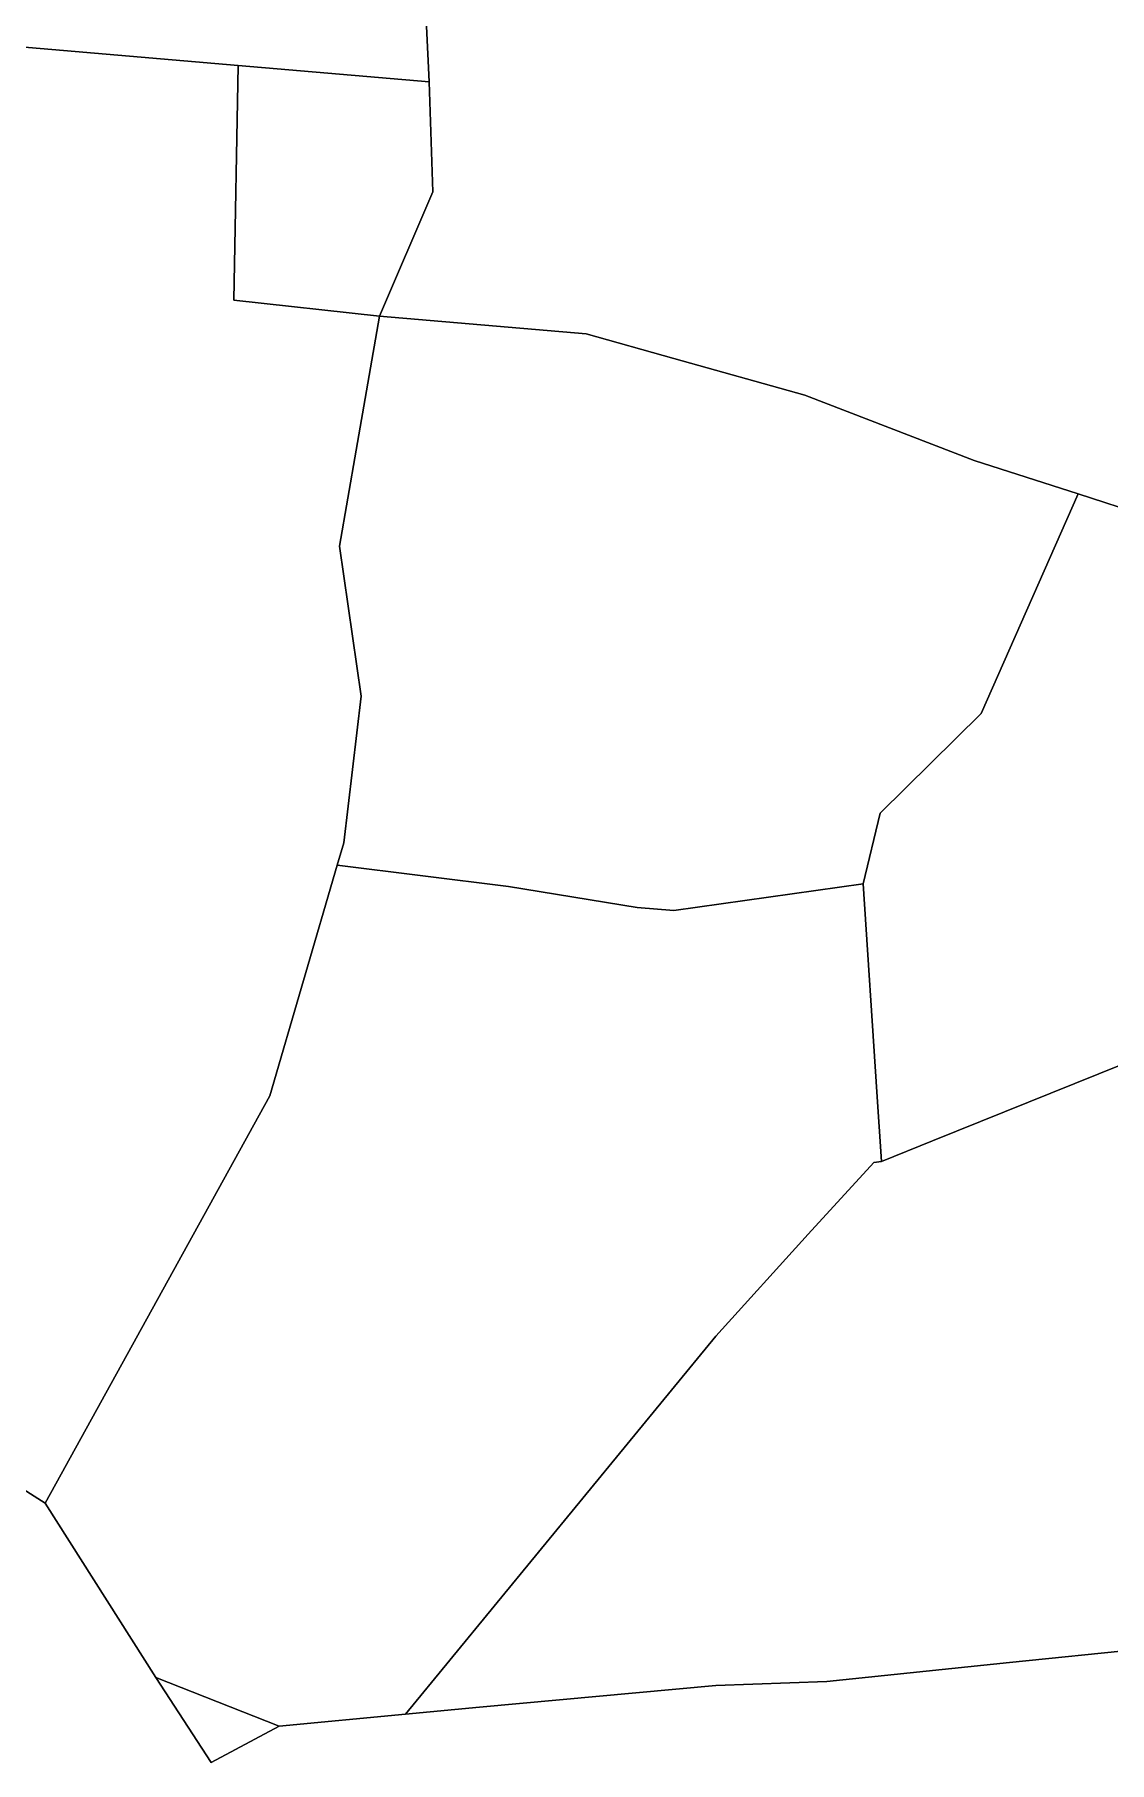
# Model space of a CAD drawing. Extents: x -85.11 to -76.23, y 42.63 to 48.9.
# Drawn here: x -83.664 to -82.209, y 44.328 to 46.668 of the extents above; entities that cross this region are included whole.
import ezdxf

# ---------------------------------------------------------------- set-up
doc = ezdxf.new("R2010")
doc.units = 0
doc.header["$MEASUREMENT"] = 0
doc.layers.add('GEO_', color=7, linetype='Continuous')

msp = doc.modelspace()

# ---------------------------------------------------------------- linework, layer by layer
at = {"layer": 'GEO_', "color": 7, "true_color": 0xffffff}
for p, q in [((-83.1338, 46.6791), (-83.1302, 46.6038)), ((-83.1338, 46.6791), (-83.1302, 46.6038)), ((-83.1338, 46.6791), (-83.1302, 46.6038)), ((-83.1302, 46.6038), (-83.1338, 46.6791)), ((-83.1302, 46.6038), (-83.1338, 46.6791)), ((-83.1302, 46.6038), (-83.1338, 46.6791)), ((-83.1302, 46.6038), (-83.1338, 46.6791)), ((-83.1338, 46.6791), (-83.1302, 46.6038)), ((-83.1302, 46.6038), (-83.1338, 46.6791)), ((-83.1302, 46.6038), (-83.1338, 46.6791)), ((-83.1302, 46.6038), (-83.1338, 46.6791)), ((-83.1338, 46.6791), (-83.1302, 46.6038)), ((-83.7451, 46.6567), (-83.3885, 46.6259)), ((-83.3885, 46.6259), (-83.7451, 46.6567)), ((-83.7451, 46.6567), (-83.3885, 46.6259)), ((-83.3885, 46.6259), (-83.7451, 46.6567)), ((-83.3885, 46.6259), (-83.7451, 46.6567)), ((-83.3885, 46.6259), (-83.7451, 46.6567)), ((-83.3885, 46.6259), (-83.7451, 46.6567)), ((-83.7451, 46.6567), (-83.3885, 46.6259)), ((-83.3885, 46.6259), (-83.3945, 46.3083)), ((-83.3885, 46.6259), (-83.3945, 46.3083)), ((-83.3885, 46.6259), (-83.3945, 46.3083)), ((-83.3945, 46.3083), (-83.3885, 46.6259)), ((-83.3945, 46.3083), (-83.3885, 46.6259)), ((-83.3945, 46.3083), (-83.3885, 46.6259)), ((-83.3945, 46.3083), (-83.3885, 46.6259)), ((-83.3885, 46.6259), (-83.3945, 46.3083)), ((-83.3885, 46.6259), (-83.1302, 46.6038)), ((-83.3885, 46.6259), (-83.1302, 46.6038)), ((-83.3885, 46.6259), (-83.3885, 46.6259)), ((-83.3885, 46.6259), (-83.1302, 46.6038)), ((-83.1302, 46.6038), (-83.3885, 46.6259)), ((-83.3885, 46.6259), (-83.3885, 46.6259)), ((-83.1302, 46.6038), (-83.3885, 46.6259)), ((-83.1302, 46.6038), (-83.3885, 46.6259)), ((-83.1302, 46.6038), (-83.3885, 46.6259)), ((-83.3885, 46.6259), (-83.3885, 46.6259)), ((-83.3885, 46.6259), (-83.1302, 46.6038)), ((-83.3885, 46.6259), (-83.1302, 46.6038)), ((-83.3885, 46.6259), (-83.1302, 46.6038)), ((-83.3885, 46.6259), (-83.3885, 46.6259)), ((-83.3885, 46.6259), (-83.1302, 46.6038)), ((-83.1302, 46.6038), (-83.3885, 46.6259)), ((-83.1302, 46.6038), (-83.1253, 46.4548)), ((-83.1302, 46.6038), (-83.1253, 46.4548)), ((-83.1302, 46.6038), (-83.1302, 46.6038)), ((-83.1302, 46.6038), (-83.1253, 46.4548)), ((-83.1253, 46.4548), (-83.1302, 46.6038)), ((-83.1302, 46.6038), (-83.1302, 46.6038)), ((-83.1253, 46.4548), (-83.1302, 46.6038)), ((-83.1253, 46.4548), (-83.1302, 46.6038)), ((-83.1253, 46.4548), (-83.1302, 46.6038)), ((-83.1302, 46.6038), (-83.1302, 46.6038)), ((-83.1302, 46.6038), (-83.1253, 46.4548)), ((-83.1302, 46.6038), (-83.1302, 46.6038)), ((-83.1253, 46.4548), (-83.1975, 46.2867)), ((-83.1253, 46.4548), (-83.1975, 46.2867)), ((-83.1253, 46.4548), (-83.1975, 46.2867)), ((-83.1975, 46.2867), (-83.1253, 46.4548)), ((-83.1975, 46.2867), (-83.1253, 46.4548)), ((-83.1975, 46.2867), (-83.1253, 46.4548)), ((-83.1975, 46.2867), (-83.1253, 46.4548)), ((-83.1253, 46.4548), (-83.1975, 46.2867)), ((-83.1253, 46.4548), (-83.1253, 46.4548)), ((-83.1253, 46.4548), (-83.1253, 46.4548)), ((-83.3945, 46.3083), (-83.1975, 46.2867)), ((-83.3945, 46.3083), (-83.1975, 46.2867)), ((-83.3945, 46.3083), (-83.3945, 46.3083)), ((-83.3945, 46.3083), (-83.1975, 46.2867)), ((-83.1975, 46.2867), (-83.3945, 46.3083)), ((-83.1975, 46.2867), (-83.3945, 46.3083)), ((-83.1975, 46.2867), (-83.3945, 46.3083)), ((-83.1975, 46.2867), (-83.3945, 46.3083)), ((-83.3945, 46.3083), (-83.3945, 46.3083)), ((-83.3945, 46.3083), (-83.1975, 46.2867)), ((-83.1975, 46.2867), (-83.2289, 46.105)), ((-83.1975, 46.2867), (-83.2289, 46.105)), ((-83.1975, 46.2867), (-83.2289, 46.105)), ((-83.2289, 46.105), (-83.1975, 46.2867)), ((-83.1975, 46.2867), (-83.2289, 46.105)), ((-83.1975, 46.2867), (-83.2289, 46.105)), ((-83.1975, 46.2867), (-83.2289, 46.105)), ((-83.2289, 46.105), (-83.1975, 46.2867)), ((-83.2289, 46.105), (-83.1975, 46.2867)), ((-83.2289, 46.105), (-83.1975, 46.2867)), ((-83.2289, 46.105), (-83.1975, 46.2867)), ((-83.1975, 46.2867), (-83.2289, 46.105)), ((-83.2289, 46.105), (-83.1975, 46.2867)), ((-83.2289, 46.105), (-83.1975, 46.2867)), ((-83.2289, 46.105), (-83.1975, 46.2867)), ((-83.1975, 46.2867), (-83.2289, 46.105)), ((-83.1975, 46.2867), (-83.1975, 46.2867)), ((-83.1975, 46.2867), (-83.1975, 46.2867)), ((-83.1975, 46.2867), (-82.9175, 46.2626)), ((-82.9175, 46.2626), (-83.1975, 46.2867)), ((-83.1975, 46.2867), (-83.1975, 46.2867)), ((-83.1975, 46.2867), (-82.9175, 46.2626)), ((-82.9175, 46.2626), (-83.1975, 46.2867)), ((-83.1975, 46.2867), (-83.1975, 46.2867)), ((-82.9175, 46.2626), (-83.1975, 46.2867)), ((-82.9175, 46.2626), (-83.1975, 46.2867)), ((-82.9175, 46.2626), (-83.1975, 46.2867)), ((-83.1975, 46.2867), (-83.1975, 46.2867)), ((-83.1975, 46.2867), (-82.9175, 46.2626)), ((-82.9175, 46.2626), (-83.1975, 46.2867)), ((-82.9175, 46.2626), (-83.1975, 46.2867)), ((-82.9175, 46.2626), (-83.1975, 46.2867)), ((-83.1975, 46.2867), (-83.1975, 46.2867)), ((-83.1975, 46.2867), (-82.9175, 46.2626)), ((-82.9175, 46.2626), (-82.7986, 46.2292)), ((-82.9175, 46.2626), (-82.7986, 46.2292)), ((-82.9175, 46.2626), (-82.9175, 46.2626)), ((-82.9175, 46.2626), (-82.7986, 46.2292)), ((-82.7986, 46.2292), (-82.9175, 46.2626)), ((-82.9175, 46.2626), (-82.7986, 46.2292)), ((-82.9175, 46.2626), (-82.7986, 46.2292)), ((-82.9175, 46.2626), (-82.9175, 46.2626)), ((-82.9175, 46.2626), (-82.7986, 46.2292)), ((-82.7986, 46.2292), (-82.9175, 46.2626)), ((-82.7986, 46.2292), (-82.9175, 46.2626)), ((-82.7986, 46.2292), (-82.9175, 46.2626)), ((-82.7986, 46.2292), (-82.9175, 46.2626)), ((-82.9175, 46.2626), (-82.9175, 46.2626)), ((-82.9175, 46.2626), (-82.7986, 46.2292)), ((-82.7986, 46.2292), (-82.9175, 46.2626)), ((-82.7986, 46.2292), (-82.9175, 46.2626)), ((-82.7986, 46.2292), (-82.9175, 46.2626)), ((-82.9175, 46.2626), (-82.9175, 46.2626)), ((-82.9175, 46.2626), (-82.7986, 46.2292)), ((-82.7986, 46.2292), (-82.6214, 46.1798)), ((-82.7986, 46.2292), (-82.6214, 46.1798)), ((-82.7986, 46.2292), (-82.7986, 46.2292)), ((-82.7986, 46.2292), (-82.6214, 46.1798)), ((-82.6214, 46.1798), (-82.7986, 46.2292)), ((-82.7986, 46.2292), (-82.6214, 46.1798)), ((-82.7986, 46.2292), (-82.6214, 46.1798)), ((-82.7986, 46.2292), (-82.7986, 46.2292)), ((-82.7986, 46.2292), (-82.6214, 46.1798)), ((-82.6214, 46.1798), (-82.7986, 46.2292)), ((-82.6214, 46.1798), (-82.7986, 46.2292)), ((-82.6214, 46.1798), (-82.7986, 46.2292)), ((-82.6214, 46.1798), (-82.7986, 46.2292)), ((-82.7986, 46.2292), (-82.7986, 46.2292)), ((-82.7986, 46.2292), (-82.6214, 46.1798)), ((-82.6214, 46.1798), (-82.7986, 46.2292)), ((-82.6214, 46.1798), (-82.7986, 46.2292)), ((-82.6214, 46.1798), (-82.7986, 46.2292)), ((-82.7986, 46.2292), (-82.7986, 46.2292)), ((-82.7986, 46.2292), (-82.6214, 46.1798)), ((-82.6214, 46.1798), (-82.392, 46.0913)), ((-82.392, 46.0913), (-82.6214, 46.1798)), ((-82.6214, 46.1798), (-82.6214, 46.1798)), ((-82.6214, 46.1798), (-82.392, 46.0913)), ((-82.392, 46.0913), (-82.6214, 46.1798)), ((-82.6214, 46.1798), (-82.6214, 46.1798)), ((-82.6214, 46.1798), (-82.392, 46.0913)), ((-82.6214, 46.1798), (-82.392, 46.0913)), ((-82.6214, 46.1798), (-82.6214, 46.1798)), ((-82.6214, 46.1798), (-82.392, 46.0913)), ((-82.392, 46.0913), (-82.6214, 46.1798)), ((-82.6214, 46.1798), (-82.392, 46.0913)), ((-82.6214, 46.1798), (-82.392, 46.0913)), ((-82.6214, 46.1798), (-82.6214, 46.1798)), ((-82.6214, 46.1798), (-82.392, 46.0913)), ((-82.392, 46.0913), (-82.6214, 46.1798)), ((-82.392, 46.0913), (-82.6214, 46.1798)), ((-82.392, 46.0913), (-82.6214, 46.1798)), ((-82.392, 46.0913), (-82.6214, 46.1798)), ((-82.6214, 46.1798), (-82.6214, 46.1798)), ((-82.6214, 46.1798), (-82.392, 46.0913)), ((-82.392, 46.0913), (-82.6214, 46.1798)), ((-82.392, 46.0913), (-82.6214, 46.1798)), ((-82.392, 46.0913), (-82.6214, 46.1798)), ((-82.6214, 46.1798), (-82.6214, 46.1798)), ((-82.6214, 46.1798), (-82.392, 46.0913)), ((-82.392, 46.0913), (-82.6214, 46.1798)), ((-82.392, 46.0913), (-82.6214, 46.1798)), ((-82.392, 46.0913), (-82.6214, 46.1798)), ((-82.6214, 46.1798), (-82.6214, 46.1798)), ((-82.6214, 46.1798), (-82.392, 46.0913)), ((-82.392, 46.0913), (-82.6214, 46.1798)), ((-82.392, 46.0913), (-82.6214, 46.1798)), ((-82.392, 46.0913), (-82.6214, 46.1798)), ((-82.6214, 46.1798), (-82.6214, 46.1798)), ((-82.6214, 46.1798), (-82.392, 46.0913)), ((-82.392, 46.0913), (-82.6214, 46.1798)), ((-82.392, 46.0913), (-82.6214, 46.1798)), ((-82.392, 46.0913), (-82.6214, 46.1798)), ((-82.6214, 46.1798), (-82.6214, 46.1798)), ((-82.6214, 46.1798), (-82.392, 46.0913)), ((-83.2289, 46.105), (-83.2513, 45.9753)), ((-83.2289, 46.105), (-83.2513, 45.9753)), ((-83.2289, 46.105), (-83.2513, 45.9753)), ((-83.2513, 45.9753), (-83.2289, 46.105)), ((-83.2289, 46.105), (-83.2513, 45.9753)), ((-83.2289, 46.105), (-83.2513, 45.9753)), ((-83.2289, 46.105), (-83.2513, 45.9753)), ((-83.2513, 45.9753), (-83.2289, 46.105)), ((-83.2513, 45.9753), (-83.2289, 46.105)), ((-83.2513, 45.9753), (-83.2289, 46.105)), ((-83.2513, 45.9753), (-83.2289, 46.105)), ((-83.2289, 46.105), (-83.2513, 45.9753)), ((-83.2513, 45.9753), (-83.2289, 46.105)), ((-83.2513, 45.9753), (-83.2289, 46.105)), ((-83.2513, 45.9753), (-83.2289, 46.105)), ((-83.2289, 46.105), (-83.2513, 45.9753)), ((-83.2289, 46.105), (-83.2289, 46.105)), ((-83.2289, 46.105), (-83.2289, 46.105)), ((-83.2289, 46.105), (-83.2289, 46.105)), ((-83.2289, 46.105), (-83.2289, 46.105)), ((-82.392, 46.0913), (-82.2512, 46.0459)), ((-82.392, 46.0913), (-82.2512, 46.0459)), ((-82.392, 46.0913), (-82.392, 46.0913)), ((-82.392, 46.0913), (-82.2512, 46.0459)), ((-82.2512, 46.0459), (-82.392, 46.0913)), ((-82.392, 46.0913), (-82.2512, 46.0459)), ((-82.392, 46.0913), (-82.2512, 46.0459)), ((-82.392, 46.0913), (-82.392, 46.0913)), ((-82.392, 46.0913), (-82.2512, 46.0459)), ((-82.2512, 46.0459), (-82.392, 46.0913)), ((-82.392, 46.0913), (-82.2512, 46.0459)), ((-82.392, 46.0913), (-82.2512, 46.0459)), ((-82.392, 46.0913), (-82.392, 46.0913)), ((-82.392, 46.0913), (-82.2512, 46.0459)), ((-82.2512, 46.0459), (-82.392, 46.0913)), ((-82.392, 46.0913), (-82.2512, 46.0459)), ((-82.392, 46.0913), (-82.2512, 46.0459)), ((-82.392, 46.0913), (-82.392, 46.0913)), ((-82.392, 46.0913), (-82.2512, 46.0459)), ((-82.2512, 46.0459), (-82.392, 46.0913)), ((-82.2512, 46.0459), (-82.392, 46.0913)), ((-82.2512, 46.0459), (-82.392, 46.0913)), ((-82.2512, 46.0459), (-82.392, 46.0913)), ((-82.392, 46.0913), (-82.392, 46.0913)), ((-82.392, 46.0913), (-82.2512, 46.0459)), ((-82.2512, 46.0459), (-82.392, 46.0913)), ((-82.2512, 46.0459), (-82.392, 46.0913)), ((-82.2512, 46.0459), (-82.392, 46.0913)), ((-82.392, 46.0913), (-82.392, 46.0913)), ((-82.392, 46.0913), (-82.2512, 46.0459)), ((-82.2512, 46.0459), (-82.392, 46.0913)), ((-82.2512, 46.0459), (-82.392, 46.0913)), ((-82.2512, 46.0459), (-82.392, 46.0913)), ((-82.392, 46.0913), (-82.392, 46.0913)), ((-82.392, 46.0913), (-82.2512, 46.0459)), ((-82.2512, 46.0459), (-82.392, 46.0913)), ((-82.2512, 46.0459), (-82.392, 46.0913)), ((-82.2512, 46.0459), (-82.392, 46.0913)), ((-82.392, 46.0913), (-82.392, 46.0913)), ((-82.392, 46.0913), (-82.2512, 46.0459)), ((-82.2512, 46.0459), (-82.392, 46.0913)), ((-82.2512, 46.0459), (-82.392, 46.0913)), ((-82.2512, 46.0459), (-82.392, 46.0913)), ((-82.392, 46.0913), (-82.392, 46.0913)), ((-82.392, 46.0913), (-82.2512, 46.0459)), ((-82.2512, 46.0459), (-82.3827, 45.7487)), ((-82.2512, 46.0459), (-82.3827, 45.7487)), ((-82.2512, 46.0459), (-82.3827, 45.7487)), ((-82.3827, 45.7487), (-82.2512, 46.0459)), ((-82.2512, 46.0459), (-82.2512, 46.0459)), ((-82.2512, 46.0459), (-82.1596, 46.0161)), ((-82.2512, 46.0459), (-82.1596, 46.0161)), ((-82.2512, 46.0459), (-82.2512, 46.0459)), ((-82.2512, 46.0459), (-82.1596, 46.0161)), ((-82.1596, 46.0161), (-82.2512, 46.0459)), ((-82.2512, 46.0459), (-82.1596, 46.0161)), ((-82.2512, 46.0459), (-82.1596, 46.0161)), ((-82.2512, 46.0459), (-82.2512, 46.0459)), ((-82.2512, 46.0459), (-82.1596, 46.0161)), ((-82.1596, 46.0161), (-82.2512, 46.0459)), ((-82.2512, 46.0459), (-82.1596, 46.0161)), ((-82.2512, 46.0459), (-82.1596, 46.0161)), ((-82.2512, 46.0459), (-82.2512, 46.0459)), ((-82.2512, 46.0459), (-82.1596, 46.0161)), ((-82.1596, 46.0161), (-82.2512, 46.0459)), ((-82.2512, 46.0459), (-82.2512, 46.0459)), ((-82.2512, 46.0459), (-82.2512, 46.0459)), ((-82.1596, 46.0161), (-82.2512, 46.0459)), ((-82.1596, 46.0161), (-82.2512, 46.0459)), ((-82.1596, 46.0161), (-82.2512, 46.0459)), ((-82.2512, 46.0459), (-82.2512, 46.0459)), ((-82.2512, 46.0459), (-82.1596, 46.0161)), ((-82.1596, 46.0161), (-82.2512, 46.0459)), ((-82.1596, 46.0161), (-82.2512, 46.0459)), ((-82.1596, 46.0161), (-82.2512, 46.0459)), ((-82.2512, 46.0459), (-82.2512, 46.0459)), ((-82.2512, 46.0459), (-82.1596, 46.0161)), ((-82.1596, 46.0161), (-82.2512, 46.0459)), ((-82.1596, 46.0161), (-82.2512, 46.0459)), ((-82.1596, 46.0161), (-82.2512, 46.0459)), ((-82.2512, 46.0459), (-82.2512, 46.0459)), ((-82.2512, 46.0459), (-82.1596, 46.0161)), ((-83.2513, 45.9753), (-83.2219, 45.7722)), ((-83.2513, 45.9753), (-83.2219, 45.7722)), ((-83.2513, 45.9753), (-83.2513, 45.9753)), ((-83.2513, 45.9753), (-83.2219, 45.7722)), ((-83.2219, 45.7722), (-83.2513, 45.9753)), ((-83.2513, 45.9753), (-83.2219, 45.7722)), ((-83.2513, 45.9753), (-83.2219, 45.7722)), ((-83.2513, 45.9753), (-83.2513, 45.9753)), ((-83.2513, 45.9753), (-83.2219, 45.7722)), ((-83.2219, 45.7722), (-83.2513, 45.9753)), ((-83.2513, 45.9753), (-83.2219, 45.7722)), ((-83.2513, 45.9753), (-83.2219, 45.7722)), ((-83.2513, 45.9753), (-83.2513, 45.9753)), ((-83.2513, 45.9753), (-83.2219, 45.7722)), ((-83.2219, 45.7722), (-83.2513, 45.9753)), ((-83.2219, 45.7722), (-83.2513, 45.9753)), ((-83.2219, 45.7722), (-83.2513, 45.9753)), ((-83.2219, 45.7722), (-83.2513, 45.9753)), ((-83.2513, 45.9753), (-83.2513, 45.9753)), ((-83.2513, 45.9753), (-83.2219, 45.7722)), ((-83.2219, 45.7722), (-83.2513, 45.9753)), ((-83.2219, 45.7722), (-83.2513, 45.9753)), ((-83.2219, 45.7722), (-83.2513, 45.9753)), ((-83.2513, 45.9753), (-83.2513, 45.9753)), ((-83.2513, 45.9753), (-83.2219, 45.7722)), ((-83.2219, 45.7722), (-83.2513, 45.9753)), ((-83.2219, 45.7722), (-83.2513, 45.9753)), ((-83.2219, 45.7722), (-83.2513, 45.9753)), ((-83.2513, 45.9753), (-83.2513, 45.9753)), ((-83.2513, 45.9753), (-83.2219, 45.7722)), ((-83.2219, 45.7722), (-83.2513, 45.9753)), ((-83.2219, 45.7722), (-83.2513, 45.9753)), ((-83.2219, 45.7722), (-83.2513, 45.9753)), ((-83.2513, 45.9753), (-83.2513, 45.9753)), ((-83.2513, 45.9753), (-83.2219, 45.7722)), ((-83.2219, 45.7722), (-83.2456, 45.5734)), ((-83.2219, 45.7722), (-83.2456, 45.5734)), ((-83.2219, 45.7722), (-83.2456, 45.5734)), ((-83.2456, 45.5734), (-83.2219, 45.7722)), ((-83.2219, 45.7722), (-83.2456, 45.5734)), ((-83.2219, 45.7722), (-83.2456, 45.5734)), ((-83.2219, 45.7722), (-83.2456, 45.5734)), ((-83.2456, 45.5734), (-83.2219, 45.7722)), ((-83.2219, 45.7722), (-83.2456, 45.5734)), ((-83.2219, 45.7722), (-83.2456, 45.5734)), ((-83.2219, 45.7722), (-83.2456, 45.5734)), ((-83.2456, 45.5734), (-83.2219, 45.7722)), ((-83.2456, 45.5734), (-83.2219, 45.7722)), ((-83.2456, 45.5734), (-83.2219, 45.7722)), ((-83.2456, 45.5734), (-83.2219, 45.7722)), ((-83.2219, 45.7722), (-83.2456, 45.5734)), ((-83.2456, 45.5734), (-83.2219, 45.7722)), ((-83.2456, 45.5734), (-83.2219, 45.7722)), ((-83.2456, 45.5734), (-83.2219, 45.7722)), ((-83.2219, 45.7722), (-83.2456, 45.5734)), ((-83.2456, 45.5734), (-83.2219, 45.7722)), ((-83.2456, 45.5734), (-83.2219, 45.7722)), ((-83.2456, 45.5734), (-83.2219, 45.7722)), ((-83.2219, 45.7722), (-83.2456, 45.5734)), ((-83.2456, 45.5734), (-83.2219, 45.7722)), ((-83.2456, 45.5734), (-83.2219, 45.7722)), ((-83.2456, 45.5734), (-83.2219, 45.7722)), ((-83.2219, 45.7722), (-83.2456, 45.5734)), ((-83.2219, 45.7722), (-83.2219, 45.7722)), ((-83.2219, 45.7722), (-83.2219, 45.7722)), ((-83.2219, 45.7722), (-83.2219, 45.7722)), ((-83.2219, 45.7722), (-83.2219, 45.7722)), ((-83.2219, 45.7722), (-83.2219, 45.7722)), ((-83.2219, 45.7722), (-83.2219, 45.7722)), ((-83.2219, 45.7722), (-83.2219, 45.7722)), ((-82.3827, 45.7487), (-82.5194, 45.6138)), ((-82.3827, 45.7487), (-82.5194, 45.6138)), ((-82.3827, 45.7487), (-82.5194, 45.6138)), ((-82.5194, 45.6138), (-82.3827, 45.7487)), ((-82.3827, 45.7487), (-82.3827, 45.7487)), ((-82.5194, 45.6138), (-82.5425, 45.5178)), ((-82.5194, 45.6138), (-82.5425, 45.5178)), ((-82.5194, 45.6138), (-82.5425, 45.5178)), ((-82.5425, 45.5178), (-82.5194, 45.6138)), ((-82.5194, 45.6138), (-82.5194, 45.6138)), ((-83.2456, 45.5734), (-83.2544, 45.5433)), ((-83.2456, 45.5734), (-83.2544, 45.5433)), ((-83.2456, 45.5734), (-83.2544, 45.5433)), ((-83.2544, 45.5433), (-83.2456, 45.5734)), ((-83.2456, 45.5734), (-83.2544, 45.5433)), ((-83.2456, 45.5734), (-83.2544, 45.5433)), ((-83.2456, 45.5734), (-83.2544, 45.5433)), ((-83.2544, 45.5433), (-83.2456, 45.5734)), ((-83.2456, 45.5734), (-83.2544, 45.5433)), ((-83.2456, 45.5734), (-83.2544, 45.5433)), ((-83.2456, 45.5734), (-83.2544, 45.5433)), ((-83.2544, 45.5433), (-83.2456, 45.5734)), ((-83.2544, 45.5433), (-83.2456, 45.5734)), ((-83.2544, 45.5433), (-83.2456, 45.5734)), ((-83.2544, 45.5433), (-83.2456, 45.5734)), ((-83.2456, 45.5734), (-83.2544, 45.5433)), ((-83.2544, 45.5433), (-83.2456, 45.5734)), ((-83.2544, 45.5433), (-83.2456, 45.5734)), ((-83.2544, 45.5433), (-83.2456, 45.5734)), ((-83.2456, 45.5734), (-83.2544, 45.5433)), ((-83.2544, 45.5433), (-83.2456, 45.5734)), ((-83.2544, 45.5433), (-83.2456, 45.5734)), ((-83.2544, 45.5433), (-83.2456, 45.5734)), ((-83.2456, 45.5734), (-83.2544, 45.5433)), ((-83.2544, 45.5433), (-83.2456, 45.5734)), ((-83.2544, 45.5433), (-83.2456, 45.5734)), ((-83.2544, 45.5433), (-83.2456, 45.5734)), ((-83.2456, 45.5734), (-83.2544, 45.5433)), ((-83.2456, 45.5734), (-83.2456, 45.5734)), ((-83.2456, 45.5734), (-83.2456, 45.5734)), ((-83.2456, 45.5734), (-83.2456, 45.5734)), ((-83.2456, 45.5734), (-83.2456, 45.5734)), ((-83.2456, 45.5734), (-83.2456, 45.5734)), ((-83.2456, 45.5734), (-83.2456, 45.5734)), ((-83.2456, 45.5734), (-83.2456, 45.5734)), ((-83.2544, 45.5433), (-83.3458, 45.2311)), ((-83.2544, 45.5433), (-83.3458, 45.2311)), ((-83.2544, 45.5433), (-83.3458, 45.2311)), ((-83.3458, 45.2311), (-83.2544, 45.5433)), ((-83.2544, 45.5433), (-83.3458, 45.2311)), ((-83.2544, 45.5433), (-83.3458, 45.2311)), ((-83.2544, 45.5433), (-83.3458, 45.2311)), ((-83.3458, 45.2311), (-83.2544, 45.5433)), ((-83.2544, 45.5433), (-83.3458, 45.2311)), ((-83.2544, 45.5433), (-83.3458, 45.2311)), ((-83.2544, 45.5433), (-83.3458, 45.2311)), ((-83.3458, 45.2311), (-83.2544, 45.5433)), ((-83.3458, 45.2311), (-83.2544, 45.5433)), ((-83.3458, 45.2311), (-83.2544, 45.5433)), ((-83.3458, 45.2311), (-83.2544, 45.5433)), ((-83.2544, 45.5433), (-83.3458, 45.2311)), ((-83.3458, 45.2311), (-83.2544, 45.5433)), ((-83.3458, 45.2311), (-83.2544, 45.5433)), ((-83.3458, 45.2311), (-83.2544, 45.5433)), ((-83.2544, 45.5433), (-83.3458, 45.2311)), ((-83.3458, 45.2311), (-83.2544, 45.5433)), ((-83.3458, 45.2311), (-83.2544, 45.5433)), ((-83.2544, 45.5433), (-83.3458, 45.2311)), ((-83.3458, 45.2311), (-83.2544, 45.5433)), ((-83.3458, 45.2311), (-83.2544, 45.5433)), ((-83.2544, 45.5433), (-83.2544, 45.5433)), ((-83.2544, 45.5433), (-83.2544, 45.5433)), ((-83.2544, 45.5433), (-83.2544, 45.5433)), ((-83.2544, 45.5433), (-83.0228, 45.5141)), ((-83.0228, 45.5141), (-83.2544, 45.5433)), ((-83.2544, 45.5433), (-83.2544, 45.5433)), ((-83.2544, 45.5433), (-83.0228, 45.5141)), ((-83.0228, 45.5141), (-83.2544, 45.5433)), ((-83.2544, 45.5433), (-83.2544, 45.5433)), ((-83.2544, 45.5433), (-83.0228, 45.5141)), ((-83.0228, 45.5141), (-83.2544, 45.5433)), ((-83.2544, 45.5433), (-83.2544, 45.5433)), ((-83.2544, 45.5433), (-83.0228, 45.5141)), ((-83.0228, 45.5141), (-83.2544, 45.5433)), ((-83.2544, 45.5433), (-83.2544, 45.5433)), ((-83.2544, 45.5433), (-83.2544, 45.5433)), ((-83.0228, 45.5141), (-83.2544, 45.5433)), ((-83.0228, 45.5141), (-83.2544, 45.5433)), ((-83.0228, 45.5141), (-83.2544, 45.5433)), ((-83.2544, 45.5433), (-83.2544, 45.5433)), ((-83.2544, 45.5433), (-83.0228, 45.5141)), ((-83.0228, 45.5141), (-83.2544, 45.5433)), ((-83.0228, 45.5141), (-83.2544, 45.5433)), ((-83.0228, 45.5141), (-83.2544, 45.5433)), ((-83.2544, 45.5433), (-83.2544, 45.5433)), ((-83.2544, 45.5433), (-83.0228, 45.5141)), ((-83.0228, 45.5141), (-83.2544, 45.5433)), ((-83.0228, 45.5141), (-83.2544, 45.5433)), ((-83.0228, 45.5141), (-83.2544, 45.5433)), ((-83.2544, 45.5433), (-83.2544, 45.5433)), ((-83.2544, 45.5433), (-83.0228, 45.5141)), ((-83.0228, 45.5141), (-83.2544, 45.5433)), ((-83.0228, 45.5141), (-83.2544, 45.5433)), ((-83.0228, 45.5141), (-83.2544, 45.5433)), ((-83.2544, 45.5433), (-83.2544, 45.5433)), ((-83.2544, 45.5433), (-83.0228, 45.5141)), ((-83.0228, 45.5141), (-82.8483, 45.4861)), ((-83.0228, 45.5141), (-82.8483, 45.4861)), ((-83.0228, 45.5141), (-83.0228, 45.5141)), ((-83.0228, 45.5141), (-82.8483, 45.4861)), ((-82.8483, 45.4861), (-83.0228, 45.5141)), ((-83.0228, 45.5141), (-82.8483, 45.4861)), ((-83.0228, 45.5141), (-82.8483, 45.4861)), ((-83.0228, 45.5141), (-83.0228, 45.5141)), ((-83.0228, 45.5141), (-82.8483, 45.4861)), ((-82.8483, 45.4861), (-83.0228, 45.5141)), ((-83.0228, 45.5141), (-83.0228, 45.5141)), ((-83.0228, 45.5141), (-82.8483, 45.4861)), ((-83.0228, 45.5141), (-83.0228, 45.5141)), ((-83.0228, 45.5141), (-82.8483, 45.4861)), ((-82.8483, 45.4861), (-83.0228, 45.5141)), ((-83.0228, 45.5141), (-82.8483, 45.4861)), ((-83.0228, 45.5141), (-82.8483, 45.4861)), ((-83.0228, 45.5141), (-83.0228, 45.5141)), ((-83.0228, 45.5141), (-82.8483, 45.4861)), ((-82.8483, 45.4861), (-83.0228, 45.5141)), ((-82.8483, 45.4861), (-83.0228, 45.5141)), ((-82.8483, 45.4861), (-83.0228, 45.5141)), ((-82.8483, 45.4861), (-83.0228, 45.5141)), ((-83.0228, 45.5141), (-83.0228, 45.5141)), ((-83.0228, 45.5141), (-82.8483, 45.4861)), ((-82.8483, 45.4861), (-83.0228, 45.5141)), ((-82.8483, 45.4861), (-83.0228, 45.5141)), ((-82.8483, 45.4861), (-83.0228, 45.5141)), ((-83.0228, 45.5141), (-83.0228, 45.5141)), ((-83.0228, 45.5141), (-82.8483, 45.4861)), ((-82.8483, 45.4861), (-83.0228, 45.5141)), ((-82.8483, 45.4861), (-83.0228, 45.5141)), ((-82.8483, 45.4861), (-83.0228, 45.5141)), ((-83.0228, 45.5141), (-83.0228, 45.5141)), ((-83.0228, 45.5141), (-82.8483, 45.4861)), ((-82.8483, 45.4861), (-83.0228, 45.5141)), ((-82.8483, 45.4861), (-83.0228, 45.5141)), ((-82.8483, 45.4861), (-83.0228, 45.5141)), ((-83.0228, 45.5141), (-83.0228, 45.5141)), ((-83.0228, 45.5141), (-82.8483, 45.4861)), ((-82.7986, 45.482), (-82.5425, 45.5178)), ((-82.7986, 45.482), (-82.5425, 45.5178)), ((-82.7986, 45.482), (-82.5425, 45.5178)), ((-82.5425, 45.5178), (-82.7986, 45.482)), ((-82.7986, 45.482), (-82.5425, 45.5178)), ((-82.7986, 45.482), (-82.5425, 45.5178)), ((-82.7986, 45.482), (-82.5425, 45.5178)), ((-82.5425, 45.5178), (-82.7986, 45.482)), ((-82.7986, 45.482), (-82.5425, 45.5178)), ((-82.7986, 45.482), (-82.5425, 45.5178)), ((-82.7986, 45.482), (-82.5425, 45.5178)), ((-82.5425, 45.5178), (-82.7986, 45.482)), ((-82.7986, 45.482), (-82.5425, 45.5178)), ((-82.7986, 45.482), (-82.5425, 45.5178)), ((-82.5425, 45.5178), (-82.7986, 45.482)), ((-82.5425, 45.5178), (-82.7986, 45.482)), ((-82.5425, 45.5178), (-82.7986, 45.482)), ((-82.5425, 45.5178), (-82.7986, 45.482)), ((-82.7986, 45.482), (-82.5425, 45.5178)), ((-82.5425, 45.5178), (-82.7986, 45.482)), ((-82.5425, 45.5178), (-82.7986, 45.482)), ((-82.5425, 45.5178), (-82.7986, 45.482)), ((-82.7986, 45.482), (-82.5425, 45.5178)), ((-82.5425, 45.5178), (-82.7986, 45.482)), ((-82.5425, 45.5178), (-82.7986, 45.482)), ((-82.5425, 45.5178), (-82.7986, 45.482)), ((-82.7986, 45.482), (-82.5425, 45.5178)), ((-82.5425, 45.5178), (-82.5239, 45.2361)), ((-82.5425, 45.5178), (-82.5239, 45.2361)), ((-82.5425, 45.5178), (-82.5425, 45.5178)), ((-82.5425, 45.5178), (-82.5239, 45.2361)), ((-82.5239, 45.2361), (-82.5425, 45.5178)), ((-82.5425, 45.5178), (-82.5239, 45.2361)), ((-82.5425, 45.5178), (-82.5239, 45.2361)), ((-82.5425, 45.5178), (-82.5425, 45.5178)), ((-82.5425, 45.5178), (-82.5239, 45.2361)), ((-82.5239, 45.2361), (-82.5425, 45.5178)), ((-82.5425, 45.5178), (-82.5425, 45.5178)), ((-82.5425, 45.5178), (-82.5425, 45.5178)), ((-82.5425, 45.5178), (-82.5425, 45.5178)), ((-82.5425, 45.5178), (-82.5425, 45.5178)), ((-82.5425, 45.5178), (-82.5425, 45.5178)), ((-82.5425, 45.5178), (-82.5425, 45.5178)), ((-82.8483, 45.4861), (-82.7986, 45.482)), ((-82.7986, 45.482), (-82.8483, 45.4861)), ((-82.8483, 45.4861), (-82.8483, 45.4861)), ((-82.8483, 45.4861), (-82.7986, 45.482)), ((-82.8483, 45.4861), (-82.7986, 45.482)), ((-82.8483, 45.4861), (-82.8483, 45.4861)), ((-82.8483, 45.4861), (-82.7986, 45.482)), ((-82.7986, 45.482), (-82.8483, 45.4861)), ((-82.8483, 45.4861), (-82.7986, 45.482)), ((-82.8483, 45.4861), (-82.7986, 45.482)), ((-82.8483, 45.4861), (-82.8483, 45.4861)), ((-82.8483, 45.4861), (-82.7986, 45.482)), ((-82.7986, 45.482), (-82.8483, 45.4861)), ((-82.8483, 45.4861), (-82.8483, 45.4861)), ((-82.8483, 45.4861), (-82.7986, 45.482)), ((-82.8483, 45.4861), (-82.8483, 45.4861)), ((-82.8483, 45.4861), (-82.7986, 45.482)), ((-82.7986, 45.482), (-82.8483, 45.4861)), ((-82.8483, 45.4861), (-82.7986, 45.482)), ((-82.8483, 45.4861), (-82.7986, 45.482)), ((-82.8483, 45.4861), (-82.8483, 45.4861)), ((-82.8483, 45.4861), (-82.7986, 45.482)), ((-82.7986, 45.482), (-82.8483, 45.4861)), ((-82.7986, 45.482), (-82.8483, 45.4861)), ((-82.7986, 45.482), (-82.8483, 45.4861)), ((-82.7986, 45.482), (-82.8483, 45.4861)), ((-82.8483, 45.4861), (-82.8483, 45.4861)), ((-82.8483, 45.4861), (-82.7986, 45.482)), ((-82.7986, 45.482), (-82.8483, 45.4861)), ((-82.7986, 45.482), (-82.8483, 45.4861)), ((-82.7986, 45.482), (-82.8483, 45.4861)), ((-82.8483, 45.4861), (-82.8483, 45.4861)), ((-82.8483, 45.4861), (-82.7986, 45.482)), ((-82.7986, 45.482), (-82.8483, 45.4861)), ((-82.7986, 45.482), (-82.8483, 45.4861)), ((-82.7986, 45.482), (-82.8483, 45.4861)), ((-82.8483, 45.4861), (-82.8483, 45.4861)), ((-82.8483, 45.4861), (-82.7986, 45.482)), ((-82.7986, 45.482), (-82.8483, 45.4861)), ((-82.7986, 45.482), (-82.8483, 45.4861)), ((-82.7986, 45.482), (-82.8483, 45.4861)), ((-82.8483, 45.4861), (-82.8483, 45.4861)), ((-82.8483, 45.4861), (-82.7986, 45.482)), ((-82.7986, 45.482), (-82.7986, 45.482)), ((-82.7986, 45.482), (-82.7986, 45.482)), ((-82.7986, 45.482), (-82.7986, 45.482)), ((-82.7986, 45.482), (-82.7986, 45.482)), ((-82.7986, 45.482), (-82.7986, 45.482)), ((-82.7986, 45.482), (-82.7986, 45.482)), ((-82.7986, 45.482), (-82.7986, 45.482)), ((-82.7986, 45.482), (-82.7986, 45.482)), ((-82.7986, 45.482), (-82.7986, 45.482)), ((-82.7986, 45.482), (-82.7986, 45.482)), ((-81.9583, 45.3678), (-82.4487, 45.1699)), ((-81.9583, 45.3678), (-82.4487, 45.1699)), ((-81.9583, 45.3678), (-82.4487, 45.1699)), ((-82.4487, 45.1699), (-81.9583, 45.3678)), ((-81.9583, 45.3678), (-82.4487, 45.1699)), ((-81.9583, 45.3678), (-82.4487, 45.1699)), ((-82.4487, 45.1699), (-81.9583, 45.3678)), ((-82.4487, 45.1699), (-81.9583, 45.3678)), ((-82.4487, 45.1699), (-81.9583, 45.3678)), ((-82.4487, 45.1699), (-81.9583, 45.3678)), ((-81.9583, 45.3678), (-82.4487, 45.1699)), ((-81.9583, 45.3678), (-82.4487, 45.1699)), ((-81.9583, 45.3678), (-82.4487, 45.1699)), ((-81.9583, 45.3678), (-82.4487, 45.1699)), ((-82.4487, 45.1699), (-81.9583, 45.3678)), ((-83.3458, 45.2311), (-83.65, 44.6795)), ((-83.3458, 45.2311), (-83.65, 44.6795)), ((-83.3458, 45.2311), (-83.65, 44.6795)), ((-83.65, 44.6795), (-83.3458, 45.2311)), ((-83.3458, 45.2311), (-83.65, 44.6795)), ((-83.3458, 45.2311), (-83.65, 44.6795)), ((-83.3458, 45.2311), (-83.65, 44.6795)), ((-83.65, 44.6795), (-83.3458, 45.2311)), ((-83.3458, 45.2311), (-83.65, 44.6795)), ((-83.3458, 45.2311), (-83.65, 44.6795)), ((-83.3458, 45.2311), (-83.65, 44.6795)), ((-83.65, 44.6795), (-83.3458, 45.2311)), ((-83.65, 44.6795), (-83.3458, 45.2311)), ((-83.65, 44.6795), (-83.3458, 45.2311)), ((-83.65, 44.6795), (-83.3458, 45.2311)), ((-83.3458, 45.2311), (-83.65, 44.6795)), ((-83.65, 44.6795), (-83.3458, 45.2311)), ((-83.65, 44.6795), (-83.3458, 45.2311)), ((-83.65, 44.6795), (-83.3458, 45.2311)), ((-83.3458, 45.2311), (-83.65, 44.6795)), ((-83.65, 44.6795), (-83.3458, 45.2311)), ((-83.65, 44.6795), (-83.3458, 45.2311)), ((-83.3458, 45.2311), (-83.65, 44.6795)), ((-83.65, 44.6795), (-83.3458, 45.2311)), ((-83.65, 44.6795), (-83.3458, 45.2311)), ((-83.65, 44.6795), (-83.3458, 45.2311)), ((-83.3458, 45.2311), (-83.65, 44.6795)), ((-83.3458, 45.2311), (-83.3458, 45.2311)), ((-83.3458, 45.2311), (-83.3458, 45.2311)), ((-83.3458, 45.2311), (-83.3458, 45.2311)), ((-83.3458, 45.2311), (-83.3458, 45.2311)), ((-83.3458, 45.2311), (-83.3458, 45.2311)), ((-83.3458, 45.2311), (-83.3458, 45.2311)), ((-83.3458, 45.2311), (-83.3458, 45.2311)), ((-83.3458, 45.2311), (-83.3458, 45.2311)), ((-83.3458, 45.2311), (-83.3458, 45.2311)), ((-82.5239, 45.2361), (-82.5176, 45.1418)), ((-82.5239, 45.2361), (-82.5176, 45.1418)), ((-82.5239, 45.2361), (-82.5239, 45.2361)), ((-82.5239, 45.2361), (-82.5176, 45.1418)), ((-82.5176, 45.1418), (-82.5239, 45.2361)), ((-82.5239, 45.2361), (-82.5176, 45.1418)), ((-82.5239, 45.2361), (-82.5176, 45.1418)), ((-82.5239, 45.2361), (-82.5239, 45.2361)), ((-82.5239, 45.2361), (-82.5176, 45.1418)), ((-82.5176, 45.1418), (-82.5239, 45.2361)), ((-82.4487, 45.1699), (-82.5176, 45.1418)), ((-82.4487, 45.1699), (-82.5176, 45.1418)), ((-82.4487, 45.1699), (-82.5176, 45.1418)), ((-82.5176, 45.1418), (-82.4487, 45.1699)), ((-82.4487, 45.1699), (-82.5176, 45.1418)), ((-82.4487, 45.1699), (-82.5176, 45.1418)), ((-82.5176, 45.1418), (-82.4487, 45.1699)), ((-82.5176, 45.1418), (-82.4487, 45.1699)), ((-82.5176, 45.1418), (-82.4487, 45.1699)), ((-82.5176, 45.1418), (-82.4487, 45.1699)), ((-82.4487, 45.1699), (-82.5176, 45.1418)), ((-82.4487, 45.1699), (-82.5176, 45.1418)), ((-82.4487, 45.1699), (-82.5176, 45.1418)), ((-82.4487, 45.1699), (-82.5176, 45.1418)), ((-82.5176, 45.1418), (-82.4487, 45.1699)), ((-82.4487, 45.1699), (-82.4487, 45.1699)), ((-82.4487, 45.1699), (-82.4487, 45.1699)), ((-82.4487, 45.1699), (-82.4487, 45.1699)), ((-82.4487, 45.1699), (-82.4487, 45.1699)), ((-82.4487, 45.1699), (-82.4487, 45.1699)), ((-82.5279, 45.1406), (-82.6169, 45.0436)), ((-82.5279, 45.1406), (-82.6169, 45.0436)), ((-82.5279, 45.1406), (-82.6169, 45.0436)), ((-82.6169, 45.0436), (-82.5279, 45.1406)), ((-82.5279, 45.1406), (-82.6169, 45.0436)), ((-82.5279, 45.1406), (-82.6169, 45.0436)), ((-82.5279, 45.1406), (-82.6169, 45.0436)), ((-82.6169, 45.0436), (-82.5279, 45.1406)), ((-82.5279, 45.1406), (-82.6169, 45.0436)), ((-82.5279, 45.1406), (-82.6169, 45.0436)), ((-82.5279, 45.1406), (-82.6169, 45.0436)), ((-82.6169, 45.0436), (-82.5279, 45.1406)), ((-82.5279, 45.1406), (-82.6169, 45.0436)), ((-82.5279, 45.1406), (-82.6169, 45.0436)), ((-82.6169, 45.0436), (-82.5279, 45.1406)), ((-82.6169, 45.0436), (-82.5279, 45.1406)), ((-82.6169, 45.0436), (-82.5279, 45.1406)), ((-82.6169, 45.0436), (-82.5279, 45.1406)), ((-82.5279, 45.1406), (-82.6169, 45.0436)), ((-82.6169, 45.0436), (-82.5279, 45.1406)), ((-82.6169, 45.0436), (-82.5279, 45.1406)), ((-82.6169, 45.0436), (-82.5279, 45.1406)), ((-82.5279, 45.1406), (-82.6169, 45.0436)), ((-82.5279, 45.1406), (-82.6169, 45.0436)), ((-82.5279, 45.1406), (-82.6169, 45.0436)), ((-82.5279, 45.1406), (-82.6169, 45.0436)), ((-82.6169, 45.0436), (-82.5279, 45.1406)), ((-82.5176, 45.1418), (-82.5279, 45.1406)), ((-82.5176, 45.1418), (-82.5279, 45.1406)), ((-82.5176, 45.1418), (-82.5279, 45.1406)), ((-82.5279, 45.1406), (-82.5176, 45.1418)), ((-82.5176, 45.1418), (-82.5279, 45.1406)), ((-82.5176, 45.1418), (-82.5279, 45.1406)), ((-82.5176, 45.1418), (-82.5279, 45.1406)), ((-82.5279, 45.1406), (-82.5176, 45.1418)), ((-82.5176, 45.1418), (-82.5279, 45.1406)), ((-82.5176, 45.1418), (-82.5279, 45.1406)), ((-82.5176, 45.1418), (-82.5279, 45.1406)), ((-82.5279, 45.1406), (-82.5176, 45.1418)), ((-82.5176, 45.1418), (-82.5279, 45.1406)), ((-82.5176, 45.1418), (-82.5279, 45.1406)), ((-82.5279, 45.1406), (-82.5176, 45.1418)), ((-82.5279, 45.1406), (-82.5176, 45.1418)), ((-82.5176, 45.1418), (-82.5279, 45.1406)), ((-82.5279, 45.1406), (-82.5176, 45.1418)), ((-82.5176, 45.1418), (-82.5279, 45.1406)), ((-82.5176, 45.1418), (-82.5279, 45.1406)), ((-82.5176, 45.1418), (-82.5279, 45.1406)), ((-82.5176, 45.1418), (-82.5279, 45.1406)), ((-82.5279, 45.1406), (-82.5176, 45.1418)), ((-82.5279, 45.1406), (-82.5279, 45.1406)), ((-82.5279, 45.1406), (-82.5279, 45.1406)), ((-82.5279, 45.1406), (-82.5279, 45.1406)), ((-82.5279, 45.1406), (-82.5279, 45.1406)), ((-82.5279, 45.1406), (-82.5279, 45.1406)), ((-82.5279, 45.1406), (-82.5279, 45.1406)), ((-82.5279, 45.1406), (-82.5279, 45.1406)), ((-82.5279, 45.1406), (-82.5279, 45.1406)), ((-82.5176, 45.1418), (-82.5176, 45.1418)), ((-82.5176, 45.1418), (-82.5176, 45.1418)), ((-82.5176, 45.1418), (-82.5176, 45.1418)), ((-82.5176, 45.1418), (-82.5176, 45.1418)), ((-82.5176, 45.1418), (-82.5176, 45.1418)), ((-82.5176, 45.1418), (-82.5176, 45.1418)), ((-82.5176, 45.1418), (-82.5176, 45.1418)), ((-82.5176, 45.1418), (-82.5176, 45.1418)), ((-82.6169, 45.0436), (-82.7417, 44.9053)), ((-82.6169, 45.0436), (-82.7417, 44.9053)), ((-82.6169, 45.0436), (-82.7417, 44.9053)), ((-82.7417, 44.9053), (-82.6169, 45.0436)), ((-82.6169, 45.0436), (-82.7417, 44.9053)), ((-82.6169, 45.0436), (-82.7417, 44.9053)), ((-82.6169, 45.0436), (-82.7417, 44.9053)), ((-82.7417, 44.9053), (-82.6169, 45.0436)), ((-82.6169, 45.0436), (-82.7417, 44.9053)), ((-82.6169, 45.0436), (-82.7417, 44.9053)), ((-82.6169, 45.0436), (-82.7417, 44.9053)), ((-82.7417, 44.9053), (-82.6169, 45.0436)), ((-82.6169, 45.0436), (-82.7417, 44.9053)), ((-82.6169, 45.0436), (-82.7417, 44.9053)), ((-82.7417, 44.9053), (-82.6169, 45.0436)), ((-82.6169, 45.0436), (-82.7417, 44.9053)), ((-82.6169, 45.0436), (-82.7417, 44.9053)), ((-82.6169, 45.0436), (-82.7417, 44.9053)), ((-82.7417, 44.9053), (-82.6169, 45.0436)), ((-82.7417, 44.9053), (-82.6169, 45.0436)), ((-82.7417, 44.9053), (-82.6169, 45.0436)), ((-82.7417, 44.9053), (-82.6169, 45.0436)), ((-82.6169, 45.0436), (-82.7417, 44.9053)), ((-82.7417, 44.9053), (-82.6169, 45.0436)), ((-82.7417, 44.9053), (-82.6169, 45.0436)), ((-82.7417, 44.9053), (-82.6169, 45.0436)), ((-82.6169, 45.0436), (-82.7417, 44.9053)), ((-82.6169, 45.0436), (-82.6169, 45.0436)), ((-82.6169, 45.0436), (-82.6169, 45.0436)), ((-82.6169, 45.0436), (-82.6169, 45.0436)), ((-82.6169, 45.0436), (-82.6169, 45.0436)), ((-82.6169, 45.0436), (-82.6169, 45.0436)), ((-82.6169, 45.0436), (-82.6169, 45.0436)), ((-82.6169, 45.0436), (-82.6169, 45.0436)), ((-82.6169, 45.0436), (-82.6169, 45.0436)), ((-82.6169, 45.0436), (-82.6169, 45.0436)), ((-82.7417, 44.9053), (-83.1622, 44.3937)), ((-82.7417, 44.9053), (-83.1622, 44.3937)), ((-82.7417, 44.9053), (-83.1622, 44.3937)), ((-83.1622, 44.3937), (-82.7417, 44.9053)), ((-82.7417, 44.9053), (-83.1622, 44.3937)), ((-82.7417, 44.9053), (-83.1622, 44.3937)), ((-82.7417, 44.9053), (-83.1622, 44.3937)), ((-83.1622, 44.3937), (-82.7417, 44.9053)), ((-82.7417, 44.9053), (-83.1622, 44.3937)), ((-82.7417, 44.9053), (-83.1622, 44.3937)), ((-82.7417, 44.9053), (-83.1622, 44.3937)), ((-83.1622, 44.3937), (-82.7417, 44.9053)), ((-82.7417, 44.9053), (-83.1622, 44.3937)), ((-82.7417, 44.9053), (-83.1622, 44.3937)), ((-83.1622, 44.3937), (-82.7417, 44.9053)), ((-82.7417, 44.9053), (-83.1622, 44.3937)), ((-82.7417, 44.9053), (-83.1622, 44.3937)), ((-82.7417, 44.9053), (-83.1622, 44.3937)), ((-83.1622, 44.3937), (-82.7417, 44.9053)), ((-83.1622, 44.3937), (-82.7417, 44.9053)), ((-83.1622, 44.3937), (-82.7417, 44.9053)), ((-83.1622, 44.3937), (-82.7417, 44.9053)), ((-82.7417, 44.9053), (-83.1622, 44.3937)), ((-83.1622, 44.3937), (-82.7417, 44.9053)), ((-83.1622, 44.3937), (-82.7417, 44.9053)), ((-83.1622, 44.3937), (-82.7417, 44.9053)), ((-82.7417, 44.9053), (-83.1622, 44.3937)), ((-82.7417, 44.9053), (-82.7417, 44.9053)), ((-82.7417, 44.9053), (-82.7417, 44.9053)), ((-82.7417, 44.9053), (-82.7417, 44.9053)), ((-82.7417, 44.9053), (-82.7417, 44.9053)), ((-82.7417, 44.9053), (-82.7417, 44.9053)), ((-82.7417, 44.9053), (-82.7417, 44.9053)), ((-82.7417, 44.9053), (-82.7417, 44.9053)), ((-82.7417, 44.9053), (-82.7417, 44.9053)), ((-83.65, 44.6795), (-83.7458, 44.74)), ((-83.65, 44.6795), (-83.7458, 44.74)), ((-83.65, 44.6795), (-83.7458, 44.74)), ((-83.7458, 44.74), (-83.65, 44.6795)), ((-83.65, 44.6795), (-83.7458, 44.74)), ((-83.65, 44.6795), (-83.7458, 44.74)), ((-83.65, 44.6795), (-83.7458, 44.74)), ((-83.7458, 44.74), (-83.65, 44.6795)), ((-83.65, 44.6795), (-83.7458, 44.74)), ((-83.65, 44.6795), (-83.7458, 44.74)), ((-83.65, 44.6795), (-83.7458, 44.74)), ((-83.7458, 44.74), (-83.65, 44.6795)), ((-83.65, 44.6795), (-83.65, 44.6795)), ((-83.65, 44.6795), (-83.65, 44.6795)), ((-83.65, 44.6795), (-83.65, 44.6795)), ((-83.5, 44.4434), (-83.65, 44.6795)), ((-83.5, 44.4434), (-83.65, 44.6795)), ((-83.5, 44.4434), (-83.65, 44.6795)), ((-83.65, 44.6795), (-83.65, 44.6795)), ((-83.65, 44.6795), (-83.5, 44.4434)), ((-83.5, 44.4434), (-83.65, 44.6795)), ((-83.5, 44.4434), (-83.65, 44.6795)), ((-83.5, 44.4434), (-83.65, 44.6795)), ((-83.65, 44.6795), (-83.65, 44.6795)), ((-83.65, 44.6795), (-83.5, 44.4434)), ((-83.5, 44.4434), (-83.65, 44.6795)), ((-83.5, 44.4434), (-83.65, 44.6795)), ((-83.5, 44.4434), (-83.65, 44.6795)), ((-83.65, 44.6795), (-83.65, 44.6795)), ((-83.65, 44.6795), (-83.5, 44.4434)), ((-83.65, 44.6795), (-83.65, 44.6795)), ((-83.5, 44.4434), (-83.65, 44.6795)), ((-83.5, 44.4434), (-83.65, 44.6795)), ((-83.65, 44.6795), (-83.65, 44.6795)), ((-83.65, 44.6795), (-83.5, 44.4434)), ((-83.5, 44.4434), (-83.65, 44.6795)), ((-83.5, 44.4434), (-83.65, 44.6795)), ((-83.5, 44.4434), (-83.65, 44.6795)), ((-83.65, 44.6795), (-83.65, 44.6795)), ((-83.65, 44.6795), (-83.5, 44.4434)), ((-82.1667, 44.4818), (-82.3444, 44.4635)), ((-82.1667, 44.4818), (-82.3444, 44.4635)), ((-82.1667, 44.4818), (-82.3444, 44.4635)), ((-82.3444, 44.4635), (-82.1667, 44.4818)), ((-82.1667, 44.4818), (-82.3444, 44.4635)), ((-82.1667, 44.4818), (-82.3444, 44.4635)), ((-82.1667, 44.4818), (-82.3444, 44.4635)), ((-82.3444, 44.4635), (-82.1667, 44.4818)), ((-82.3444, 44.4635), (-82.5917, 44.4379)), ((-82.3444, 44.4635), (-82.5917, 44.4379)), ((-82.3444, 44.4635), (-82.5917, 44.4379)), ((-82.5917, 44.4379), (-82.3444, 44.4635)), ((-82.3444, 44.4635), (-82.5917, 44.4379)), ((-82.3444, 44.4635), (-82.5917, 44.4379)), ((-82.3444, 44.4635), (-82.5917, 44.4379)), ((-82.5917, 44.4379), (-82.3444, 44.4635)), ((-82.3444, 44.4635), (-82.3444, 44.4635)), ((-82.3444, 44.4635), (-82.3444, 44.4635)), ((-83.3333, 44.3776), (-83.5, 44.4434)), ((-83.3333, 44.3776), (-83.5, 44.4434)), ((-83.3333, 44.3776), (-83.5, 44.4434)), ((-83.5, 44.4434), (-83.5, 44.4434)), ((-83.5, 44.4434), (-83.3333, 44.3776)), ((-83.425, 44.3283), (-83.5, 44.4434)), ((-83.425, 44.3283), (-83.5, 44.4434)), ((-83.425, 44.3283), (-83.5, 44.4434)), ((-83.5, 44.4434), (-83.5, 44.4434)), ((-83.5, 44.4434), (-83.425, 44.3283)), ((-83.425, 44.3283), (-83.5, 44.4434)), ((-83.425, 44.3283), (-83.5, 44.4434)), ((-83.425, 44.3283), (-83.5, 44.4434)), ((-83.5, 44.4434), (-83.5, 44.4434)), ((-83.5, 44.4434), (-83.425, 44.3283)), ((-83.5, 44.4434), (-83.5, 44.4434)), ((-83.425, 44.3283), (-83.5, 44.4434)), ((-83.425, 44.3283), (-83.5, 44.4434)), ((-83.5, 44.4434), (-83.5, 44.4434)), ((-83.5, 44.4434), (-83.425, 44.3283)), ((-83.425, 44.3283), (-83.5, 44.4434)), ((-83.425, 44.3283), (-83.5, 44.4434)), ((-83.425, 44.3283), (-83.5, 44.4434)), ((-83.5, 44.4434), (-83.5, 44.4434)), ((-83.5, 44.4434), (-83.425, 44.3283)), ((-82.7417, 44.4324), (-83.0619, 44.4032)), ((-82.7417, 44.4324), (-83.0619, 44.4032)), ((-82.7417, 44.4324), (-83.0619, 44.4032)), ((-83.0619, 44.4032), (-82.7417, 44.4324)), ((-82.7417, 44.4324), (-83.0619, 44.4032)), ((-82.7417, 44.4324), (-83.0619, 44.4032)), ((-82.7417, 44.4324), (-83.0619, 44.4032)), ((-83.0619, 44.4032), (-82.7417, 44.4324)), ((-82.5917, 44.4379), (-82.7417, 44.4324)), ((-82.5917, 44.4379), (-82.7417, 44.4324)), ((-82.5917, 44.4379), (-82.7417, 44.4324)), ((-82.7417, 44.4324), (-82.5917, 44.4379)), ((-82.5917, 44.4379), (-82.7417, 44.4324)), ((-82.5917, 44.4379), (-82.7417, 44.4324)), ((-82.5917, 44.4379), (-82.7417, 44.4324)), ((-82.7417, 44.4324), (-82.5917, 44.4379)), ((-82.7417, 44.4324), (-82.7417, 44.4324)), ((-82.7417, 44.4324), (-82.7417, 44.4324)), ((-82.5917, 44.4379), (-82.5917, 44.4379)), ((-82.5917, 44.4379), (-82.5917, 44.4379)), ((-83.1622, 44.3937), (-83.3333, 44.3776)), ((-83.1622, 44.3937), (-83.3333, 44.3776)), ((-83.1622, 44.3937), (-83.3333, 44.3776)), ((-83.3333, 44.3776), (-83.1622, 44.3937)), ((-83.1622, 44.3937), (-83.3333, 44.3776)), ((-83.1622, 44.3937), (-83.3333, 44.3776)), ((-83.1622, 44.3937), (-83.3333, 44.3776)), ((-83.3333, 44.3776), (-83.1622, 44.3937)), ((-83.1622, 44.3937), (-83.3333, 44.3776)), ((-83.1622, 44.3937), (-83.3333, 44.3776)), ((-83.1622, 44.3937), (-83.3333, 44.3776)), ((-83.3333, 44.3776), (-83.1622, 44.3937)), ((-83.1622, 44.3937), (-83.3333, 44.3776)), ((-83.1622, 44.3937), (-83.3333, 44.3776)), ((-83.3333, 44.3776), (-83.1622, 44.3937)), ((-83.1622, 44.3937), (-83.3333, 44.3776)), ((-83.1622, 44.3937), (-83.3333, 44.3776)), ((-83.1622, 44.3937), (-83.3333, 44.3776)), ((-83.3333, 44.3776), (-83.1622, 44.3937)), ((-83.0619, 44.4032), (-83.1622, 44.3937)), ((-83.0619, 44.4032), (-83.1622, 44.3937)), ((-83.0619, 44.4032), (-83.1622, 44.3937)), ((-83.1622, 44.3937), (-83.0619, 44.4032)), ((-83.0619, 44.4032), (-83.1622, 44.3937)), ((-83.0619, 44.4032), (-83.1622, 44.3937)), ((-83.0619, 44.4032), (-83.1622, 44.3937)), ((-83.1622, 44.3937), (-83.0619, 44.4032)), ((-83.1622, 44.3937), (-83.1622, 44.3937)), ((-83.1622, 44.3937), (-83.1622, 44.3937)), ((-83.1622, 44.3937), (-83.1622, 44.3937)), ((-83.1622, 44.3937), (-83.1622, 44.3937)), ((-83.1622, 44.3937), (-83.1622, 44.3937)), ((-83.1622, 44.3937), (-83.1622, 44.3937)), ((-83.1622, 44.3937), (-83.1622, 44.3937)), ((-83.1622, 44.3937), (-83.1622, 44.3937)), ((-83.0619, 44.4032), (-83.0619, 44.4032)), ((-83.0619, 44.4032), (-83.0619, 44.4032)), ((-83.3333, 44.3776), (-83.425, 44.3283)), ((-83.3333, 44.3776), (-83.425, 44.3283)), ((-83.3333, 44.3776), (-83.425, 44.3283)), ((-83.425, 44.3283), (-83.3333, 44.3776)), ((-83.3333, 44.3776), (-83.425, 44.3283)), ((-83.3333, 44.3776), (-83.425, 44.3283)), ((-83.3333, 44.3776), (-83.425, 44.3283)), ((-83.425, 44.3283), (-83.3333, 44.3776)), ((-83.3333, 44.3776), (-83.425, 44.3283)), ((-83.3333, 44.3776), (-83.425, 44.3283)), ((-83.425, 44.3283), (-83.3333, 44.3776)), ((-83.3333, 44.3776), (-83.425, 44.3283)), ((-83.3333, 44.3776), (-83.425, 44.3283)), ((-83.3333, 44.3776), (-83.425, 44.3283)), ((-83.425, 44.3283), (-83.3333, 44.3776)), ((-83.3333, 44.3776), (-83.3333, 44.3776)), ((-83.3333, 44.3776), (-83.3333, 44.3776)), ((-83.3333, 44.3776), (-83.3333, 44.3776)), ((-83.3333, 44.3776), (-83.3333, 44.3776)), ((-83.3333, 44.3776), (-83.3333, 44.3776)), ((-83.3333, 44.3776), (-83.3333, 44.3776)), ((-83.425, 44.3283), (-83.425, 44.3283)), ((-83.425, 44.3283), (-83.425, 44.3283)), ((-83.425, 44.3283), (-83.425, 44.3283)), ((-83.425, 44.3283), (-83.425, 44.3283)), ((-83.425, 44.3283), (-83.425, 44.3283))]:
    msp.add_line(p, q, dxfattribs=at)

doc.saveas('drawing.dxf')
